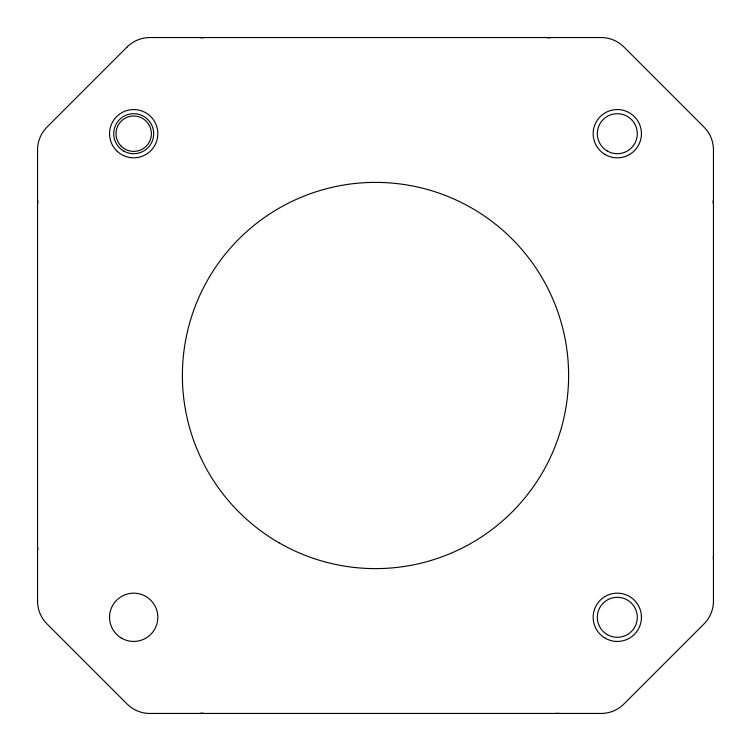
<?xml version="1.0" encoding="UTF-8"?>
<svg xmlns="http://www.w3.org/2000/svg" width="751" height="751" viewBox="0 0 751 751"><rect width="100%" height="100%" fill="white"/><g stroke="black" fill="none" stroke-linecap="round" stroke-linejoin="round"><path stroke-width="1.13" d="M37.55 204.019L37.954 200.939M200.939 37.954L204.019 37.55M546.981 37.55L550.061 37.954M200.939 713.046L204.019 713.45M713.046 200.939L713.45 204.019M37.55 546.981L37.954 550.061M558.875 713.272A32.19 32.19 0 0 1 555.477 713.45M713.45 555.477A32.19 32.19 0 0 1 713.272 558.875M127.107 46.975L46.975 127.107A32.19 32.19 0 0 0 37.55 149.862L37.55 601.138A32.19 32.19 0 0 0 46.975 623.893L127.107 704.025A32.19 32.19 0 0 0 149.862 713.45L601.138 713.45A32.19 32.19 0 0 0 623.893 704.025L704.025 623.893A32.19 32.19 0 0 0 713.45 601.138L713.45 149.862A32.19 32.19 0 0 0 704.025 127.107L623.893 46.975A32.19 32.19 0 0 0 601.138 37.55L149.862 37.55A32.19 32.19 0 0 0 127.107 46.975M605.231 154.603A24.135 24.135 0 0 0 641.438 133.697A24.135 24.135 0 0 0 605.231 112.791A24.135 24.135 0 0 0 605.231 154.603M116.63 150.763A24.135 24.135 0 0 0 157.015 139.949A24.135 24.135 0 0 0 127.445 110.378A24.135 24.135 0 0 0 116.63 150.763M121.624 638.209A24.135 24.135 0 0 0 157.832 617.303A24.135 24.135 0 0 0 121.624 596.397A24.135 24.135 0 0 0 121.624 638.209M605.231 638.209A24.135 24.135 0 0 0 641.438 617.303A24.135 24.135 0 0 0 605.231 596.397A24.135 24.135 0 0 0 605.231 638.209M123.699 151.017A20.005 20.005 0 0 0 153.702 133.697A20.005 20.005 0 0 0 123.699 116.377A20.005 20.005 0 0 0 123.699 151.017M121.183 146.21A17.705 17.705 0 0 0 150.791 138.278A17.705 17.705 0 0 0 129.116 116.602A17.705 17.705 0 0 0 121.183 146.21M607.306 151.017A20.005 20.005 0 0 0 637.308 133.697A20.005 20.005 0 0 0 607.306 116.377A20.005 20.005 0 0 0 607.306 151.017M278.94 542.738A193.11 193.11 0 0 0 568.61 375.5A193.11 193.11 0 0 0 278.94 208.262A193.11 193.11 0 0 0 278.94 542.738M607.306 634.623A20.005 20.005 0 0 0 637.308 617.303A20.005 20.005 0 0 0 607.306 599.983A20.005 20.005 0 0 0 607.306 634.623"/></g></svg>
